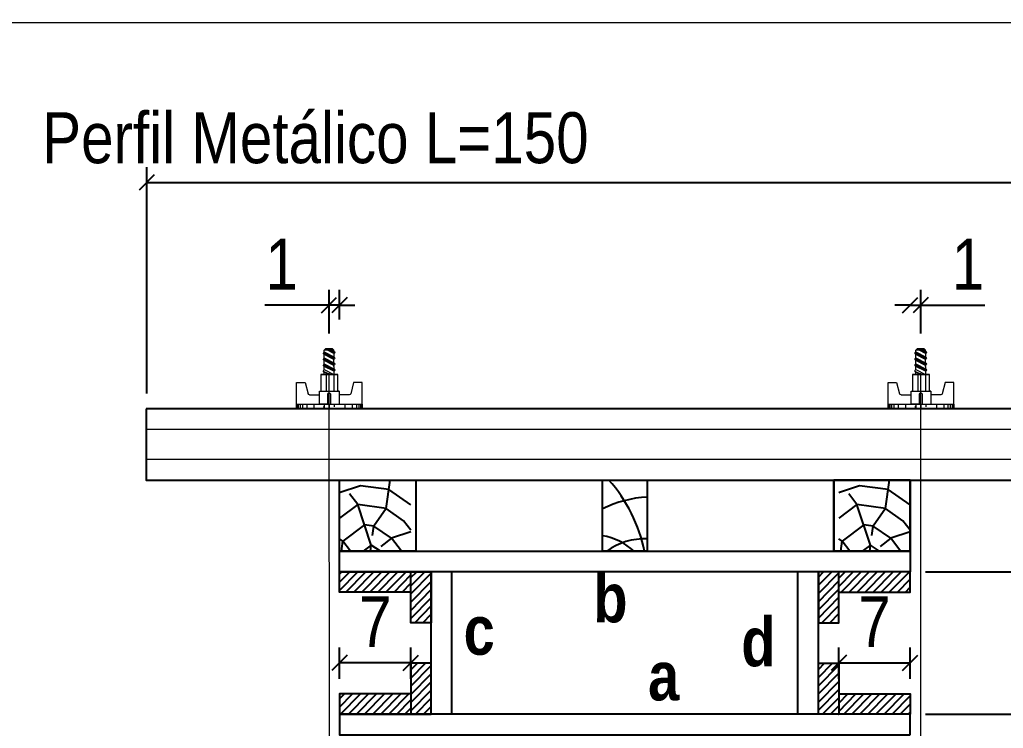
# Model space of a CAD drawing. Extents: x 2282 to 12463, y 760 to 16806.
# Drawn here: x 3040.6 to 3233.8, y 12829.8 to 12969 of the extents above; entities that cross this region are included whole.
import ezdxf

# ---------------------------------------------------------------- set-up
doc = ezdxf.new("R2010")
doc.units = 0
for name, color, linetype in [('1-2 PONTALETE', 7, 'Continuous'), ('COTA', 241, 'Continuous'), ('GRAVATA', 2, 'Continuous'), ('NOMENCLATURA', 7, 'Continuous'), ('Painéis', 200, 'Continuous'), ('PONTALETE', 7, 'Continuous'), ('SARRAFO', 251, 'Continuous')]:
    doc.layers.add(name, color=color, linetype=linetype)
doc.layers.add('CARIMBO', color=255, linetype='Continuous', lineweight=9)
doc.layers.add('Hachura', color=251, linetype='Continuous', lineweight=9)
doc.styles.add('COTA TECNICA 2X', font='techl___.ttf', dxfattribs={"height": 10})
doc.styles.add('ROMANC', font='techb___.ttf', dxfattribs={"height": 2.5})
doc.dimstyles.new('SECAO PILAR', dxfattribs={"dimtxt": 10, "dimasz": 3, "dimexe": 3, "dimexo": 3, "dimgap": 3, "dimtad": 1, "dimdec": 1, "dimlfac": 0.5, "dimzin": 12, "dimdsep": 46, "dimtxsty": 'COTA TECNICA 2X', "dimblk1": 'OBLIQUE', "dimblk2": 'OBLIQUE', "dimsah": 1, "dimcen": 0.9, "dimclrd": 256, "dimclre": 256, "dimclrt": 256, "dimadec": 1, "dimazin": 3, "dimtfac": 1, "dimtdec": 1, "dimtmove": 0, "dimatfit": 3, "dimfxl": 1, "dimtolj": 1, "dimtzin": 12, "dimarcsym": 0})

# ---------------------------------------------------------------- blocks, each defined once
blk = doc.blocks.new('_Oblique')
at = {"color": 0, "linetype": 'ByBlock', "lineweight": -2}
blk.add_line((-0.5, -0.5), (0.5, 0.5), dxfattribs=at)
blk = doc.blocks.new('*D305')
at = {"layer": 'COTA', "lineweight": -2, "transparency": 16777216}
for p, q in [((3101.39, 12907.41), (3101.39, 12915.95)), ((3103.46, 12910.12), (3103.46, 12915.95)), ((3101.39, 12912.95), (3088.81, 12912.95)), ((3103.46, 12912.95), (3101.39, 12912.95)), ((3103.46, 12912.95), (3106.46, 12912.95))]:
    blk.add_line(p, q, dxfattribs=at)
at = {"layer": 'Defpoints', "color": 0, "transparency": 16777216}
for p in [(3101.39, 12912.95), (3103.46, 12907.12), (3101.39, 12904.41)]:
    blk.add_point(p, dxfattribs=at)
at = {"layer": 'COTA', "lineweight": -2, "transparency": 16777216, "xscale": 3, "yscale": 3, "zscale": 3}
blk.add_blockref('_Oblique', (3101.39, 12912.95), dxfattribs=at)
at = {"layer": 'COTA', "lineweight": -2, "transparency": 16777216, "xscale": 3, "yscale": 3, "zscale": 3, "rotation": 180}
blk.add_blockref('_Oblique', (3103.46, 12912.95), dxfattribs=at)
at = {"layer": 'COTA', "transparency": 16777216, "insert": (3092.1, 12921.01), "char_height": 10, "attachment_point": 5, "style": 'COTA TECNICA 2X'}
blk.add_mtext('\\A1;1', dxfattribs=at)
blk = doc.blocks.new('*D306')
at = {"layer": 'COTA', "lineweight": -2, "transparency": 16777216}
for p, q in [((3217.57, 12907.41), (3217.57, 12915.95)), ((3215.5, 12912.95), (3212.5, 12912.95)), ((3215.5, 12912.95), (3217.57, 12912.95)), ((3217.57, 12912.95), (3230.15, 12912.95))]:
    blk.add_line(p, q, dxfattribs=at)
at = {"layer": 'Defpoints', "color": 0, "transparency": 16777216}
for p in [(3215.5, 12912.95), (3217.57, 12912.95), (3217.57, 12904.41)]:
    blk.add_point(p, dxfattribs=at)
at = {"layer": 'COTA', "lineweight": -2, "transparency": 16777216, "xscale": 3, "yscale": 3, "zscale": 3}
blk.add_blockref('_Oblique', (3215.5, 12912.95), dxfattribs=at)
at = {"layer": 'COTA', "lineweight": -2, "transparency": 16777216, "xscale": 3, "yscale": 3, "zscale": 3, "rotation": 180}
blk.add_blockref('_Oblique', (3217.57, 12912.95), dxfattribs=at)
at = {"layer": 'COTA', "transparency": 16777216, "insert": (3226.86, 12921.01), "char_height": 10, "attachment_point": 5, "style": 'COTA TECNICA 2X'}
blk.add_mtext('\\A1;1', dxfattribs=at)
blk = doc.blocks.new('*D307')
at = {"layer": 'COTA', "lineweight": -2, "transparency": 16777216}
for p, q in [((3065.59, 12895.61), (3065.59, 12940.04)), ((3253.86, 12895.61), (3253.86, 12940.04)), ((3065.59, 12937.04), (3253.86, 12937.04))]:
    blk.add_line(p, q, dxfattribs=at)
at = {"layer": 'Defpoints', "color": 0, "transparency": 16777216}
for p in [(3253.86, 12937.04), (3065.59, 12892.61), (3253.86, 12892.61)]:
    blk.add_point(p, dxfattribs=at)
at = {"layer": 'COTA', "lineweight": -2, "transparency": 16777216, "xscale": 3, "yscale": 3, "zscale": 3, "rotation": 180}
blk.add_blockref('_Oblique', (3065.59, 12937.04), dxfattribs=at)
at = {"layer": 'COTA', "lineweight": -2, "transparency": 16777216, "xscale": 3, "yscale": 3, "zscale": 3}
blk.add_blockref('_Oblique', (3253.86, 12937.04), dxfattribs=at)
at = {"layer": 'COTA', "transparency": 16777216, "insert": (3098.72, 12945.77), "char_height": 10, "attachment_point": 5, "style": 'COTA TECNICA 2X'}
blk.add_mtext('\\A1;Perfil Metálico L=150', dxfattribs=at)
blk = doc.blocks.new('*D308')
at = {"layer": 'COTA', "lineweight": -2, "transparency": 16777216}
for p, q in [((3218.5, 12860.59), (3264.07, 12860.59)), ((3261.07, 12860.59), (3261.07, 12832.59)), ((3218.5, 12832.59), (3264.07, 12832.59))]:
    blk.add_line(p, q, dxfattribs=at)
at = {"layer": 'Defpoints', "color": 0, "transparency": 16777216}
for p in [(3215.5, 12860.59), (3215.5, 12832.59), (3261.07, 12832.59)]:
    blk.add_point(p, dxfattribs=at)
at = {"layer": 'COTA', "lineweight": -2, "transparency": 16777216, "xscale": 3, "yscale": 3, "zscale": 3}
for p, rotation in [((3261.07, 12860.59), 90), ((3261.07, 12832.59), 270)]:
    blk.add_blockref('_Oblique', p, dxfattribs=dict(at, rotation=rotation))
at = {"layer": 'COTA', "transparency": 16777216, "insert": (3253, 12846.59), "char_height": 10, "attachment_point": 5, "rotation": 90, "style": 'COTA TECNICA 2X'}
blk.add_mtext('\\A1;14', dxfattribs=at)
blk = doc.blocks.new('C')
at = {"layer": 'Hachura', "color": 0}
for p, q in [((0.461, 3.155), (-0.003, 3.155)), ((0.461, 3.05), (-0.003, 3.05)), ((0, 3.224), (0, -3.224)), ((0.451, 3.224), (0, 3.224)), ((0.451, -3.225), (0.451, 3.224)), ((0.451, 3.224), (2.58, 3.224)), ((2.58, 3.224), (2.58, 2.385)), ((0.461, 2.881), (-0.003, 2.881)), ((0.461, 2.65), (-0.003, 2.65)), ((0.461, 2.228), (-0.003, 2.228)), ((0, 2.747), (0, -1.16)), ((1.354, 1.939), (1.354, 0.965)), ((2.58, 2.385), (1.475, 2.094)), ((0.461, 1.512), (0, 1.512)), ((1.741, 0.966), (0.451, 0.966)), ((1.741, -0.968), (1.741, 0.966)), ((1.741, 0.966), (1.741, 0.838)), ((1.741, 0.966), (1.741, 0.838)), ((0.388, 0.487), (0.172, 0.487)), ((1.451, 0.101), (0.451, 0.101)), ((1.741, 0.838), (3.354, 0.838)), ((3.354, 0.451), (1.741, 0.451)), ((3.32, 0.838), (3.32, -0.839)), ((3.354, 0.838), (3.354, -0.839)), ((3.676, 0.451), (3.354, 0.451)), ((3.837, -0.517), (3.354, 0.451)), ((3.354, 0.064), (3.67, -0.57)), ((3.676, 0.451), (4.16, -0.517)), ((3.716, 0.5), (4.251, -0.57)), ((4.371, -0.553), (3.83, 0.53)), ((4.151, 0.451), (3.934, 0.451)), ((4.418, -0.517), (3.934, 0.451)), ((4.151, 0.451), (4.256, 0.451)), ((4.256, 0.451), (4.74, -0.517)), ((4.296, 0.5), (4.831, -0.57)), ((4.952, -0.553), (4.41, 0.53)), ((4.514, 0.451), (4.837, 0.451)), ((4.998, -0.517), (4.514, 0.451)), ((4.837, 0.451), (5.321, -0.517)), ((4.876, 0.5), (5.412, -0.57)), ((5.532, -0.553), (4.991, 0.53)), ((5.579, -0.517), (5.095, 0.451)), ((5.417, 0.451), (5.095, 0.451)), ((5.579, -0.517), (5.095, 0.451)), ((5.417, 0.451), (5.74, -0.194)), ((5.457, 0.5), (5.74, -0.065)), ((5.74, 0.193), (5.571, 0.53)), ((5.74, 0.322), (5.675, 0.451)), ((5.675, 0.451), (5.74, 0.451)), ((5.739, 0.45), (5.9, 0.288)), ((5.739, 0.45), (5.739, -0.518)), ((5.9, -0.356), (5.9, 0.288)), ((0.451, -0.004), (0, -0.004)), ((0.075, -0.481), (0.292, -0.481)), ((0.292, -0.481), (0.397, -0.481)), ((0.451, -0.001), (0.451, -0.968)), ((0.451, -0.157), (1.451, -0.157)), ((0.451, -0.646), (0.451, -0.323)), ((0.451, -3.225), (0.451, -0.646)), ((3.354, -0.323), (1.741, -0.323)), ((3.354, -0.839), (1.741, -0.839)), ((3.354, -0.065), (3.579, -0.517)), ((3.354, -0.517), (3.579, -0.517)), ((3.837, -0.517), (4.16, -0.517)), ((4.418, -0.517), (4.74, -0.517)), ((4.634, -0.517), (4.74, -0.517)), ((4.998, -0.517), (5.321, -0.517)), ((5.579, -0.517), (5.74, -0.517)), ((5.739, -0.518), (5.9, -0.356)), ((5.739, -0.518), (5.739, -0.518)), ((0.461, -1.521), (-0.003, -1.521)), ((0.451, -0.968), (1.741, -0.968)), ((1.354, -1.94), (1.354, -0.968)), ((0.461, -2.228), (-0.003, -2.228)), ((0.461, -2.65), (-0.003, -2.65)), ((0.461, -2.881), (-0.003, -2.881)), ((2.58, -2.387), (1.475, -2.096)), ((2.58, -3.225), (2.58, -2.387)), ((0.461, -3.05), (-0.003, -3.05)), ((0.461, -3.155), (-0.003, -3.155)), ((0, -3.224), (2.568, -3.224))]:
    blk.add_line(p, q, dxfattribs=at)
for centre, radius, start, end in [((1.516, 1.939), 0.161, 104.74356, 180), ((1.445, -0.028), 0.129, 272.69497, 87.30503), ((3.805, 0.389), 0.143, 25.56881, 154.43119), ((4.385, 0.389), 0.143, 25.56881, 154.43119), ((4.966, 0.389), 0.143, 25.56881, 154.43119), ((5.546, 0.389), 0.143, 25.56881, 154.43119), ((0.166, -0.366), 0.174, 221.74404, 317.85924), ((3.708, -0.4), 0.174, 222.14076, 318.25596), ((4.289, -0.4), 0.174, 222.14076, 318.25596), ((4.869, -0.4), 0.174, 222.14076, 318.25596), ((5.45, -0.4), 0.174, 222.14076, 318.25596), ((5.61, -0.401), 0.174, 317.85924, 318.25596), ((1.516, -1.94), 0.161, 180, 255.25644)]:
    blk.add_arc(centre, radius, start, end, dxfattribs=at)
blk = doc.blocks.new('*D302')
at = {"layer": 'COTA', "lineweight": -2, "transparency": 16777216}
for p, q in [((3201.48, 12839.59), (3201.48, 12845.71)), ((3215.5, 12839.59), (3215.5, 12845.71)), ((3201.48, 12842.71), (3215.5, 12842.71))]:
    blk.add_line(p, q, dxfattribs=at)
at = {"layer": 'Defpoints', "color": 0, "transparency": 16777216}
for p in [(3215.5, 12842.71), (3201.48, 12836.59), (3215.5, 12836.59)]:
    blk.add_point(p, dxfattribs=at)
at = {"layer": 'COTA', "lineweight": -2, "transparency": 16777216, "xscale": 3, "yscale": 3, "zscale": 3, "rotation": 180}
blk.add_blockref('_Oblique', (3201.48, 12842.71), dxfattribs=at)
at = {"layer": 'COTA', "lineweight": -2, "transparency": 16777216, "xscale": 3, "yscale": 3, "zscale": 3}
blk.add_blockref('_Oblique', (3215.5, 12842.71), dxfattribs=at)
at = {"layer": 'COTA', "transparency": 16777216, "insert": (3208.49, 12850.79), "char_height": 10, "attachment_point": 5, "style": 'COTA TECNICA 2X'}
blk.add_mtext('\\A1;7', dxfattribs=at)
blk = doc.blocks.new('*D303')
at = {"layer": 'COTA', "lineweight": -2, "transparency": 16777216}
for p, q in [((3103.46, 12839.59), (3103.46, 12845.71)), ((3117.48, 12839.59), (3117.48, 12845.71)), ((3117.48, 12842.71), (3103.46, 12842.71))]:
    blk.add_line(p, q, dxfattribs=at)
at = {"layer": 'Defpoints', "color": 0, "transparency": 16777216}
for p in [(3103.46, 12842.71), (3103.46, 12836.59), (3117.48, 12836.59)]:
    blk.add_point(p, dxfattribs=at)
at = {"layer": 'COTA', "lineweight": -2, "transparency": 16777216, "xscale": 3, "yscale": 3, "zscale": 3, "rotation": 180}
blk.add_blockref('_Oblique', (3103.46, 12842.71), dxfattribs=at)
at = {"layer": 'COTA', "lineweight": -2, "transparency": 16777216, "xscale": 3, "yscale": 3, "zscale": 3}
blk.add_blockref('_Oblique', (3117.48, 12842.71), dxfattribs=at)
at = {"layer": 'COTA', "transparency": 16777216, "insert": (3110.47, 12850.79), "char_height": 10, "attachment_point": 5, "style": 'COTA TECNICA 2X'}
blk.add_mtext('\\A1;7', dxfattribs=at)

msp = doc.modelspace()

# ---------------------------------------------------------------- hatches: boundary and pattern name
at = {"layer": 'PONTALETE'}
h = msp.add_hatch(dxfattribs=at)
h.set_pattern_fill('TRONCO', color=1, scale=37.5, angle=82, style=0, pattern_type=2)
h.set_pattern_definition([(82, (-8531.015, 14227.254), (-31.91606, 42.35404), [11.25, -26.25]), (82, (-8532.87, 14227.515), (-31.91606, 42.35404), [11.25, -26.25]), (82, (-8536.324, 14229.893), (-31.91606, 42.35404), [7.5, -30]), (82, (-8539.777, 14232.272), (-31.91606, 42.35404), [5.625, -31.875]), (82, (-8543.49, 14232.794), (-31.91606, 42.35404), [3.75, -33.75]), (82, (-8548.51, 14224.032), (-31.91606, 42.35404), [1.875, -9.375, 1.875, -24.375]), (82, (-8549.582, 14229.863), (-31.91606, 42.35404), [1.875, -15, 5.625, -15]), (82, (-8550.395, 14237.55), (-31.91606, 42.35404), [1.875, -1.875, 1.875, -31.875]), (82, (-8552.513, 14235.955), (-31.91606, 42.35404), [1.875, -35.625]), (82, (-8556.487, 14234.62), (-31.91606, 42.35404), [5.625, -31.875]), (82, (-8560.2, 14235.142), (-31.91606, 42.35404), [7.5, -30]), (82, (-8564.175, 14233.808), (-31.91606, 42.35404), [9.375, -11.25, 1.875, -15]), (172, (-8543.982, 14215.822), (-42.35404, -31.91606), [1.875, -3.75, 9.375, -22.5]), (172, (-8547.434, 14218.2), (-42.35404, -31.91606), [1.875, -1.875, 5.625, -28.125]), (172, (-8562.028, 14222.145), (-42.35404, -31.91606), [3.75, -33.75]), (172, (-8546.913, 14221.914), (-42.35404, -31.91606), [7.5, -11.25, 1.875, -16.875]), (172, (-8567.076, 14226.64), (-42.35404, -31.91606), [1.875, -35.625]), (172, (-8548.247, 14225.89), (-42.35404, -31.91606), [5.625, -31.875]), (172, (-8549.582, 14229.863), (-42.35404, -31.91606), [3.75, -33.75]), (172, (-8549.06, 14233.577), (-42.35404, -31.91606), [1.875, -5.625, 5.625, -24.375]), (172, (-8550.656, 14235.694), (-42.35404, -31.91606), [1.875, -35.625]), (172, (-8542.97, 14236.507), (-42.35404, -31.91606), [5.25, -32.25]), (172, (-8535.28, 14237.32), (-42.35404, -31.91606), [3.75, -33.75]), (172, (-8549.612, 14243.12), (-42.35404, -31.91606), [1.875, -35.625]), (172, (-8547.234, 14246.574), (-42.35404, -31.91606), [5.625, -31.875]), (172, (-8546.71, 14250.287), (-42.35404, -31.91606), [5.625, -31.875]), (127, (-8532.64, 14242.63), (-37.13505, 5.21899), [2.651625, -2.651625, 2.651625, -45.078134]), (127, (-8542.968, 14236.507), (-37.13505, 5.21899), [5.30325, -47.72976]), (127, (-8563.623, 14224.263), (-37.13505, 5.21899), [5.30325, -47.72976]), (127, (-8553.296, 14230.385), (-37.13505, 5.21899), [5.30325, -47.72976]), (127, (-8545.608, 14231.198), (-37.13505, 5.21899), [5.30325, -47.72976]), (127, (-8536.615, 14241.295), (-37.13505, 5.21899), [5.30325, -47.72976]), (127, (-8538.994, 14237.842), (-37.13505, 5.21899), [7.95495, -45.07806]), (127, (-8557.27, 14229.05), (-37.13505, 5.21899), [2.65162, -50.38138]), (127, (-8561.245, 14227.715), (-37.13505, 5.21899), [2.65162, -50.38138]), (127, (-8559.157, 14242.57), (-37.13505, 5.21899), [2.65162, -50.38138]), (127, (-8542.677, 14225.106), (-37.13505, 5.21899), [2.65162, -50.38138]), (127, (-8552.804, 14247.357), (-37.13505, 5.21899), [2.65162, -50.38138]), (127, (-8550.917, 14233.838), (-37.13505, 5.21899), [2.65162, -50.38138]), (127, (-8554.11, 14238.073), (-37.13505, 5.21899), [2.65162, -50.38138]), (217, (-8546.943, 14235.172), (-5.21899, -37.13505), [2.651625, -2.651625, 7.95495, -39.77481]), (217, (-8546.16, 14240.743), (-5.21899, -37.13505), [2.65162, -50.38138]), (217, (-8533.163, 14238.916), (-5.21899, -37.13505), [2.65162, -50.38138]), (217, (-8543.49, 14232.794), (-5.21899, -37.13505), [2.65162, -50.38138]), (217, (-8550.134, 14239.408), (-5.21899, -37.13505), [2.65162, -50.38138]), (217, (-8542.155, 14228.82), (-5.21899, -37.13505), [2.65162, -50.38138]), (217, (-8540.068, 14243.673), (-5.21899, -37.13505), [2.65162, -50.38138]), (217, (-8532.58, 14216.113), (-5.21899, -37.13505), [2.65162, -50.38138]), (217, (-8534.176, 14218.23), (-5.21899, -37.13505), [5.30325, -47.72976]), (217, (-8535.772, 14220.349), (-5.21899, -37.13505), [5.30325, -47.72976]), (217, (-8535.25, 14224.062), (-5.21899, -37.13505), [5.30325, -47.72976]), (217, (-8538.703, 14226.44), (-5.21899, -37.13505), [5.30325, -47.72976]), (217, (-8551.47, 14243.382), (-5.21899, -37.13505), [5.30325, -47.72976]), (217, (-8531.858, 14248.2), (-5.21899, -37.13505), [5.30325, -47.72976]), (217, (-8561.305, 14254.232), (-5.21899, -37.13505), [5.30325, -47.72976]), (217, (-8557.591, 14253.71), (-5.21899, -37.13505), [5.30325, -47.72976]), (217, (-8556.257, 14249.735), (-5.21899, -37.13505), [5.30325, -47.72976]), (217, (-8559.91, 14223.74), (-5.21899, -37.13505), [7.95495, -45.07806]), (217, (-8552.804, 14247.357), (-5.21899, -37.13505), [7.95495, -45.07806]), (108.56505, (-8566.815, 14228.498), (5.218991, 37.135053), [4.1925, -79.66005]), (108.56505, (-8548.247, 14225.889), (5.218991, 37.135053), [4.1925, -79.66005]), (108.56505, (-8558.866, 14231.168), (5.218991, 37.135053), [4.1925, -79.66005]), (108.56505, (-8531.306, 14238.655), (5.218991, 37.135053), [4.1925, -79.66005]), (108.56505, (-8535.28, 14237.32), (5.218991, 37.135053), [4.1925, -79.66005]), (108.56505, (-8544.273, 14227.224), (5.218991, 37.135053), [4.1925, -79.66005]), (108.56505, (-8562.84, 14229.833), (5.218991, 37.135053), [4.1925, -79.66005]), (108.56505, (-8550.134, 14239.408), (5.218991, 37.135053), [8.385, -75.46755]), (145.43495, (-8555.705, 14240.19), (-37.135053, 5.218991), [4.1925, -79.66005]), (145.43495, (-8543.781, 14244.195), (-37.135053, 5.218991), [4.1925, -79.66005]), (145.43495, (-8553.818, 14226.672), (-37.135053, 5.218991), [4.1925, -79.66005]), (145.43495, (-8556.718, 14219.506), (-37.135053, 5.218991), [4.1925, -79.66005]), (145.43495, (-8546.16, 14240.743), (-37.135053, 5.218991), [4.1925, -79.66005]), (145.43495, (-8546.682, 14237.03), (-37.135053, 5.218991), [4.1925, -79.66005]), (145.43495, (-8554.34, 14222.958), (-37.135053, 5.218991), [8.385, -75.46755]), (145.43495, (-8537.428, 14248.983), (-37.135053, 5.218991), [8.385, -75.46755]), (145.43495, (-8539.807, 14245.53), (-37.135053, 5.218991), [8.385, -75.46755]), (198.56505, (-8538.412, 14215.04), (-37.135053, 5.218991), [4.1925, -79.66005]), (198.56505, (-8558.836, 14217.91), (-37.135053, 5.218991), [4.1925, -79.66005]), (198.56505, (-8531.798, 14221.683), (-37.135053, 5.218991), [4.1925, -79.66005]), (198.56505, (-8565.741, 14222.667), (-37.135053, 5.218991), [4.1925, -79.66005]), (198.56505, (-8542.938, 14223.249), (-37.135053, 5.218991), [4.1925, -79.66005]), (198.56505, (-8545.608, 14231.198), (-37.135053, 5.218991), [4.1925, -79.66005]), (198.56505, (-8552.513, 14235.955), (-37.135053, 5.218991), [4.1925, -79.66005]), (198.56505, (-8540.007, 14217.157), (-37.135057, 5.219004), [4.1925, -79.66005]), (198.56505, (-8544.273, 14227.224), (-37.135053, 5.218991), [4.1925, -79.66005]), (198.56505, (-8538.994, 14237.842), (-37.135053, 5.218991), [4.1925, -79.66005]), (198.56505, (-8542.185, 14242.078), (-37.135053, 5.218991), [4.1925, -79.66005]), (198.56505, (-8552.282, 14251.07), (-37.135053, 5.218991), [4.1925, -79.66005]), (198.56505, (-8567.337, 14224.785), (-37.135053, 5.218991), [4.1925, -79.66005]), (198.56505, (-8566.263, 14218.953), (-37.135053, 5.218991), [8.385, -75.46755]), (198.56505, (-8539.486, 14220.87), (-37.135053, 5.218991), [8.385, -75.46755]), (235.43495, (-8534.698, 14214.517), (-5.218991, -37.135053), [4.1925, -79.66005]), (235.43495, (-8528.405, 14245.821), (-5.218991, -37.135053), [4.1925, -79.66005]), (235.43495, (-8547.234, 14246.574), (-5.218991, -37.135053), [4.1925, -79.66005]), (235.43495, (-8536.324, 14229.893), (-5.218991, -37.135053), [4.1925, -79.66005]), (235.43495, (-8532.872, 14227.515), (-5.218991, -37.135053), [4.1925, -79.66005]), (235.43495, (-8539.777, 14232.272), (-5.218991, -37.135053), [4.1925, -79.66005]), (235.43495, (-8560.492, 14246.544), (-5.218991, -37.135053), [4.1925, -79.66005]), (235.43495, (-8561.827, 14250.518), (-5.218991, -37.135053), [8.385, -75.46755])])
h.paths.add_polyline_path([(3103.46, 12864.61), (3117.46, 12864.61), (3117.46, 12878.61), (3103.46, 12878.61)])
h = msp.add_hatch(dxfattribs=at)
h.set_pattern_fill('TRONCO', color=1, scale=37.5, angle=82, style=0, pattern_type=2)
h.set_pattern_definition([(82, (-8432.978, 14227.254), (-31.91606, 42.35404), [11.25, -26.25]), (82, (-8434.835, 14227.515), (-31.91606, 42.35404), [11.25, -26.25]), (82, (-8438.287, 14229.893), (-31.91606, 42.35404), [7.5, -30]), (82, (-8441.74, 14232.272), (-31.91606, 42.35404), [5.625, -31.875]), (82, (-8445.453, 14232.794), (-31.91606, 42.35404), [3.75, -33.75]), (82, (-8450.47, 14224.032), (-31.91606, 42.35404), [1.875, -9.375, 1.875, -24.375]), (82, (-8451.545, 14229.863), (-31.91606, 42.35404), [1.875, -15, 5.625, -15]), (82, (-8452.36, 14237.55), (-31.91606, 42.35404), [1.875, -1.875, 1.875, -31.875]), (82, (-8454.476, 14235.955), (-31.91606, 42.35404), [1.875, -35.625]), (82, (-8458.45, 14234.62), (-31.91606, 42.35404), [5.625, -31.875]), (82, (-8462.164, 14235.142), (-31.91606, 42.35404), [7.5, -30]), (82, (-8466.14, 14233.808), (-31.91606, 42.35404), [9.375, -11.25, 1.875, -15]), (172, (-8445.945, 14215.822), (-42.35404, -31.91606), [1.875, -3.75, 9.375, -22.5]), (172, (-8449.398, 14218.2), (-42.35404, -31.91606), [1.875, -1.875, 5.625, -28.125]), (172, (-8463.99, 14222.145), (-42.35404, -31.91606), [3.75, -33.75]), (172, (-8448.876, 14221.914), (-42.35404, -31.91606), [7.5, -11.25, 1.875, -16.875]), (172, (-8469.04, 14226.64), (-42.35404, -31.91606), [1.875, -35.625]), (172, (-8450.21, 14225.89), (-42.35404, -31.91606), [5.625, -31.875]), (172, (-8451.545, 14229.863), (-42.35404, -31.91606), [3.75, -33.75]), (172, (-8451.024, 14233.577), (-42.35404, -31.91606), [1.875, -5.625, 5.625, -24.375]), (172, (-8452.62, 14235.694), (-42.35404, -31.91606), [1.875, -35.625]), (172, (-8444.93, 14236.507), (-42.35404, -31.91606), [5.25, -32.25]), (172, (-8437.243, 14237.32), (-42.35404, -31.91606), [3.75, -33.75]), (172, (-8451.576, 14243.12), (-42.35404, -31.91606), [1.875, -35.625]), (172, (-8449.197, 14246.574), (-42.35404, -31.91606), [5.625, -31.875]), (172, (-8448.675, 14250.287), (-42.35404, -31.91606), [5.625, -31.875]), (127, (-8434.604, 14242.63), (-37.13505, 5.21899), [2.651625, -2.651625, 2.651625, -45.078134]), (127, (-8444.931, 14236.507), (-37.13505, 5.21899), [5.30325, -47.72976]), (127, (-8465.587, 14224.263), (-37.13505, 5.21899), [5.30325, -47.72976]), (127, (-8455.26, 14230.385), (-37.13505, 5.21899), [5.30325, -47.72976]), (127, (-8447.57, 14231.198), (-37.13505, 5.21899), [5.30325, -47.72976]), (127, (-8438.578, 14241.295), (-37.13505, 5.21899), [5.30325, -47.72976]), (127, (-8440.957, 14237.842), (-37.13505, 5.21899), [7.95495, -45.07806]), (127, (-8459.233, 14229.05), (-37.13505, 5.21899), [2.65162, -50.38138]), (127, (-8463.208, 14227.715), (-37.13505, 5.21899), [2.65162, -50.38138]), (127, (-8461.12, 14242.57), (-37.13505, 5.21899), [2.65162, -50.38138]), (127, (-8444.64, 14225.106), (-37.13505, 5.21899), [2.65162, -50.38138]), (127, (-8454.767, 14247.357), (-37.13505, 5.21899), [2.65162, -50.38138]), (127, (-8452.88, 14233.838), (-37.13505, 5.21899), [2.65162, -50.38138]), (127, (-8456.072, 14238.073), (-37.13505, 5.21899), [2.65162, -50.38138]), (217, (-8448.906, 14235.172), (-5.21899, -37.13505), [2.651625, -2.651625, 7.95495, -39.77481]), (217, (-8448.123, 14240.743), (-5.21899, -37.13505), [2.65162, -50.38138]), (217, (-8435.126, 14238.916), (-5.21899, -37.13505), [2.65162, -50.38138]), (217, (-8445.453, 14232.794), (-5.21899, -37.13505), [2.65162, -50.38138]), (217, (-8452.097, 14239.408), (-5.21899, -37.13505), [2.65162, -50.38138]), (217, (-8444.118, 14228.82), (-5.21899, -37.13505), [2.65162, -50.38138]), (217, (-8442.03, 14243.673), (-5.21899, -37.13505), [2.65162, -50.38138]), (217, (-8434.544, 14216.113), (-5.21899, -37.13505), [2.65162, -50.38138]), (217, (-8436.14, 14218.23), (-5.21899, -37.13505), [5.30325, -47.72976]), (217, (-8437.735, 14220.349), (-5.21899, -37.13505), [5.30325, -47.72976]), (217, (-8437.213, 14224.062), (-5.21899, -37.13505), [5.30325, -47.72976]), (217, (-8440.666, 14226.44), (-5.21899, -37.13505), [5.30325, -47.72976]), (217, (-8453.432, 14243.382), (-5.21899, -37.13505), [5.30325, -47.72976]), (217, (-8433.82, 14248.2), (-5.21899, -37.13505), [5.30325, -47.72976]), (217, (-8463.268, 14254.232), (-5.21899, -37.13505), [5.30325, -47.72976]), (217, (-8459.555, 14253.71), (-5.21899, -37.13505), [5.30325, -47.72976]), (217, (-8458.22, 14249.735), (-5.21899, -37.13505), [5.30325, -47.72976]), (217, (-8461.873, 14223.74), (-5.21899, -37.13505), [7.95495, -45.07806]), (217, (-8454.767, 14247.357), (-5.21899, -37.13505), [7.95495, -45.07806]), (108.56505, (-8468.778, 14228.498), (5.218991, 37.135053), [4.1925, -79.66005]), (108.56505, (-8450.21, 14225.889), (5.218991, 37.135053), [4.1925, -79.66005]), (108.56505, (-8460.83, 14231.168), (5.218991, 37.135053), [4.1925, -79.66005]), (108.56505, (-8433.269, 14238.655), (5.218991, 37.135053), [4.1925, -79.66005]), (108.56505, (-8437.243, 14237.32), (5.218991, 37.135053), [4.1925, -79.66005]), (108.56505, (-8446.236, 14227.224), (5.218991, 37.135053), [4.1925, -79.66005]), (108.56505, (-8464.804, 14229.833), (5.218991, 37.135053), [4.1925, -79.66005]), (108.56505, (-8452.097, 14239.408), (5.218991, 37.135053), [8.385, -75.46755]), (145.43495, (-8457.668, 14240.19), (-37.135053, 5.218991), [4.1925, -79.66005]), (145.43495, (-8445.744, 14244.195), (-37.135053, 5.218991), [4.1925, -79.66005]), (145.43495, (-8455.781, 14226.672), (-37.135053, 5.218991), [4.1925, -79.66005]), (145.43495, (-8458.681, 14219.506), (-37.135053, 5.218991), [4.1925, -79.66005]), (145.43495, (-8448.123, 14240.743), (-37.135053, 5.218991), [4.1925, -79.66005]), (145.43495, (-8448.645, 14237.03), (-37.135053, 5.218991), [4.1925, -79.66005]), (145.43495, (-8456.303, 14222.958), (-37.135053, 5.218991), [8.385, -75.46755]), (145.43495, (-8439.391, 14248.983), (-37.135053, 5.218991), [8.385, -75.46755]), (145.43495, (-8441.77, 14245.53), (-37.135053, 5.218991), [8.385, -75.46755]), (198.56505, (-8440.375, 14215.04), (-37.135053, 5.218991), [4.1925, -79.66005]), (198.56505, (-8460.799, 14217.91), (-37.135053, 5.218991), [4.1925, -79.66005]), (198.56505, (-8433.76, 14221.683), (-37.135053, 5.218991), [4.1925, -79.66005]), (198.56505, (-8467.704, 14222.667), (-37.135053, 5.218991), [4.1925, -79.66005]), (198.56505, (-8444.901, 14223.249), (-37.135053, 5.218991), [4.1925, -79.66005]), (198.56505, (-8447.571, 14231.198), (-37.135053, 5.218991), [4.1925, -79.66005]), (198.56505, (-8454.476, 14235.955), (-37.135053, 5.218991), [4.1925, -79.66005]), (198.56505, (-8441.97, 14217.157), (-37.135057, 5.219004), [4.1925, -79.66005]), (198.56505, (-8446.236, 14227.224), (-37.135053, 5.218991), [4.1925, -79.66005]), (198.56505, (-8440.957, 14237.842), (-37.135053, 5.218991), [4.1925, -79.66005]), (198.56505, (-8444.149, 14242.078), (-37.135053, 5.218991), [4.1925, -79.66005]), (198.56505, (-8454.245, 14251.07), (-37.135053, 5.218991), [4.1925, -79.66005]), (198.56505, (-8469.3, 14224.785), (-37.135053, 5.218991), [4.1925, -79.66005]), (198.56505, (-8468.226, 14218.953), (-37.135053, 5.218991), [8.385, -75.46755]), (198.56505, (-8441.449, 14220.87), (-37.135053, 5.218991), [8.385, -75.46755]), (235.43495, (-8436.661, 14214.517), (-5.218991, -37.135053), [4.1925, -79.66005]), (235.43495, (-8430.368, 14245.821), (-5.218991, -37.135053), [4.1925, -79.66005]), (235.43495, (-8449.197, 14246.574), (-5.218991, -37.135053), [4.1925, -79.66005]), (235.43495, (-8438.287, 14229.893), (-5.218991, -37.135053), [4.1925, -79.66005]), (235.43495, (-8434.835, 14227.515), (-5.218991, -37.135053), [4.1925, -79.66005]), (235.43495, (-8441.74, 14232.272), (-5.218991, -37.135053), [4.1925, -79.66005]), (235.43495, (-8462.455, 14246.544), (-5.218991, -37.135053), [4.1925, -79.66005]), (235.43495, (-8463.79, 14250.518), (-5.218991, -37.135053), [8.385, -75.46755])])
h.paths.add_polyline_path([(3201.5, 12864.61), (3215.5, 12864.61), (3215.5, 12878.61), (3201.5, 12878.61)])
at = {"layer": 'SARRAFO'}
h = msp.add_hatch(dxfattribs=at)
h.set_pattern_fill('ANSI31', color=256, scale=9, angle=0.5, style=0)
h.set_pattern_definition([(45.5, (-93695.1095, -20828.9453), (-0.802406755, 0.788522922), [])])
h.paths.add_polyline_path([(3117.48, 12856.59), (3103.46, 12856.59), (3103.46, 12860.59), (3117.48, 12860.59)])
h = msp.add_hatch(dxfattribs=at)
h.set_pattern_fill('ANSI31', color=256, scale=9, angle=0.5, style=0)
h.set_pattern_definition([(45.5, (-112492.1598, -20882.9904), (-0.802406755, 0.788522922), [])])
h.paths.add_polyline_path([(3117.48, 12850.58), (3121.48, 12850.58), (3121.48, 12860.59), (3117.48, 12860.59)])
h = msp.add_hatch(dxfattribs=at)
h.set_pattern_fill('ANSI31', color=256, scale=9, angle=0.5, style=0)
h.set_pattern_definition([(45.5, (-112502.1598, -20882.9904), (-0.802406755, 0.788522922), [])])
h.paths.add_polyline_path([(3197.48, 12850.58), (3201.48, 12850.58), (3201.48, 12860.59), (3197.48, 12860.59)])
h = msp.add_hatch(dxfattribs=at)
h.set_pattern_fill('ANSI31', color=256, scale=9, angle=0.5, style=0)
h.set_pattern_definition([(45.5, (-93705.1095, -20828.9453), (-0.802406755, 0.788522922), [])])
h.paths.add_polyline_path([(3201.48, 12856.59), (3215.5, 12856.59), (3215.5, 12860.59), (3201.48, 12860.59)])
h = msp.add_hatch(dxfattribs=at)
h.set_pattern_fill('ANSI31', color=256, scale=9, angle=0.5, style=0)
h.set_pattern_definition([(45.5, (-112492.1598, -20860.9904), (-0.802406755, 0.788522922), [])])
h.paths.add_polyline_path([(3121.48, 12842.61), (3117.48, 12842.61), (3117.48, 12832.59), (3121.48, 12832.59)])
h = msp.add_hatch(dxfattribs=at)
h.set_pattern_fill('ANSI31', color=256, scale=9, angle=0.5, style=0)
h.set_pattern_definition([(45.5, (-112502.1598, -20860.9904), (-0.802406755, 0.788522922), [])])
h.paths.add_polyline_path([(3201.48, 12842.61), (3197.48, 12842.61), (3197.48, 12832.59), (3201.48, 12832.59)])
h = msp.add_hatch(dxfattribs=at)
h.set_pattern_fill('ANSI31', color=256, scale=9, angle=0.5, style=0)
h.set_pattern_definition([(45.5, (-93695.1095, -20806.9453), (-0.802406755, 0.788522922), [])])
h.paths.add_polyline_path([(3117.48, 12836.59), (3103.46, 12836.59), (3103.46, 12832.59), (3117.48, 12832.59)])
h = msp.add_hatch(dxfattribs=at)
h.set_pattern_fill('ANSI31', color=256, scale=9, angle=0.5, style=0)
h.set_pattern_definition([(45.5, (-93705.1095, -20806.9453), (-0.802406755, 0.788522922), [])])
h.paths.add_polyline_path([(3201.48, 12836.59), (3215.5, 12836.59), (3215.5, 12832.59), (3201.48, 12832.59)])

# ---------------------------------------------------------------- linework, layer by layer
at = {"layer": '1-2 PONTALETE', "color": 1}
for centre, radius, start, end in [((3165.3, 12851.99), 23.32, 93.5441, 115.9137), ((3153.25, 12856.07), 11.74, 46.6479, 80.9173), ((3163.31, 12854.73), 12.32, 87.4574, 126.7023)]:
    msp.add_arc(centre, radius, start, end, dxfattribs=at)
at = {"layer": 'CARIMBO', "color": 3}
msp.add_line((2282.39, 12968.5), (4369.89, 12968.5), dxfattribs=at)
at = {"layer": 'GRAVATA', "color": 1}
msp.add_lwpolyline([(3065.5, 12892.61), (3065.5, 12878.61), (3253.86, 12878.61), (3253.86, 12892.61)], close=True, dxfattribs=at)
at = {"layer": 'Hachura'}
for p, q in [((3101.46, 12789.78), (3101.45, 12899.61)), ((3217.63, 12789.78), (3217.62, 12899.61)), ((3065.5, 12888.61), (3253.86, 12888.61)), ((3253.86, 12882.61), (3065.5, 12882.61))]:
    msp.add_line(p, q, dxfattribs=at)
at = {"layer": 'Painéis'}
for p, q in [((3121.48, 12832.59), (3121.48, 12860.59)), ((3125.48, 12832.59), (3125.48, 12860.59)), ((3193.48, 12832.59), (3193.48, 12860.59)), ((3197.48, 12832.59), (3197.48, 12860.59))]:
    msp.add_line(p, q, dxfattribs=at)
for points in [[(3215.5, 12864.61), (3215.5, 12860.59), (3103.46, 12860.59), (3103.46, 12864.61)], [(3215.5, 12828.58), (3215.5, 12832.59), (3103.46, 12832.59), (3103.46, 12828.58)]]:
    msp.add_lwpolyline(points, close=True, dxfattribs=at)
at = {"layer": 'PONTALETE', "color": 1}
for points in [[(3103.46, 12878.61), (3118.46, 12878.61), (3118.46, 12864.61), (3103.46, 12864.61)], [(3155.1, 12878.61), (3163.85, 12878.61), (3163.85, 12864.61), (3155.1, 12864.61)], [(3200.5, 12878.61), (3215.5, 12878.61), (3215.5, 12864.61), (3200.5, 12864.61)]]:
    msp.add_lwpolyline(points, close=True, dxfattribs=at)
at = {"layer": 'PONTALETE', "color": 40}
msp.add_lwpolyline([(3215.5, 12878.61), (3200.5, 12878.61), (3200.5, 12864.61), (3215.5, 12864.61)], close=True, dxfattribs=at)
at = {"layer": 'PONTALETE', "color": 1}
msp.add_arc((3133.55, 12858.47), 30.42, 11.6357, 41.4455, dxfattribs=at)
at = {"layer": 'SARRAFO'}
for points in [[(3103.46, 12860.59), (3121.48, 12860.59), (3121.48, 12850.58), (3117.48, 12850.58), (3117.48, 12860.59)], [(3117.48, 12856.59), (3103.46, 12856.59), (3103.46, 12860.59)], [(3215.5, 12860.59), (3197.48, 12860.59), (3197.48, 12850.58), (3201.48, 12850.58), (3201.48, 12860.59)], [(3201.48, 12856.59), (3215.5, 12856.59), (3215.5, 12860.59)], [(3103.46, 12832.59), (3121.48, 12832.59), (3121.48, 12842.61), (3117.48, 12842.61), (3117.48, 12832.59)], [(3215.5, 12832.59), (3197.48, 12832.59), (3197.48, 12842.61), (3201.48, 12842.61), (3201.48, 12832.59)], [(3117.48, 12836.59), (3103.46, 12836.59), (3103.46, 12832.59)], [(3201.48, 12836.59), (3215.5, 12836.59), (3215.5, 12832.59)]]:
    msp.add_lwpolyline(points, dxfattribs=at)

# ---------------------------------------------------------------- block references
at = {"layer": 'Hachura', "linetype": 'Continuous', "xscale": -2, "yscale": 2, "zscale": 2, "rotation": 270}
for p in [(3101.46, 12892.61), (3217.63, 12892.61)]:
    msp.add_blockref('C', p, dxfattribs=at)

# ---------------------------------------------------------------- texts
at = {"layer": 'NOMENCLATURA', "style": 'ROMANC'}
for s, p in [('b', (3153.29, 12850.66)), ('c', (3127.82, 12844.29)), ('d', (3182.35, 12842.03)), ('a', (3164.04, 12835.32))]:
    msp.add_text(s, height=9.6, dxfattribs=at).set_placement(p)

# ---------------------------------------------------------------- dimensions: what is measured, and where the dimension line sits
at = {"layer": 'COTA'}
dim = msp.add_linear_dim(base=(3253.86, 12937.04), p1=(3065.59, 12892.61), p2=(3253.86, 12892.61), text='Perfil Metálico L=150', dimstyle='SECAO PILAR', dxfattribs=at)
dim.commit()
dim.dimension.update_dxf_attribs({"geometry": '*D307', "text_midpoint": (3098.72, 12937.04), "dimtype": 160})
for base, p1, p2, picture, middle in [((3101.39, 12912.95), (3103.46, 12907.12), (3101.39, 12904.41), '*D305', (3092.1, 12921.01)), ((3217.57, 12912.95), (3215.5, 12912.95), (3217.57, 12904.41), '*D306', (3226.86, 12921.01))]:
    dim = msp.add_linear_dim(base=base, p1=p1, p2=p2, dimstyle='SECAO PILAR', dxfattribs=at)
    dim.commit()
    dim.dimension.update_dxf_attribs({"geometry": picture, "text_midpoint": middle})
for base, p1, p2, angle, picture, middle, dimtype in [((3261.07, 12832.59), (3215.5, 12860.59), (3215.5, 12832.59), 90, '*D308', (3261.07, 12846.59), 160), ((3103.46, 12842.71), (3117.48, 12836.59), (3103.46, 12836.59), 180, '*D303', (3110.47, 12842.71), 161), ((3215.5, 12842.71), (3201.48, 12836.59), (3215.5, 12836.59), 0, '*D302', (3208.49, 12842.71), 161)]:
    dim = msp.add_linear_dim(base=base, p1=p1, p2=p2, angle=angle, dimstyle='SECAO PILAR', dxfattribs=at)
    dim.commit()
    dim.dimension.update_dxf_attribs({"geometry": picture, "text_midpoint": middle, "dimtype": dimtype})

doc.saveas('drawing.dxf')
